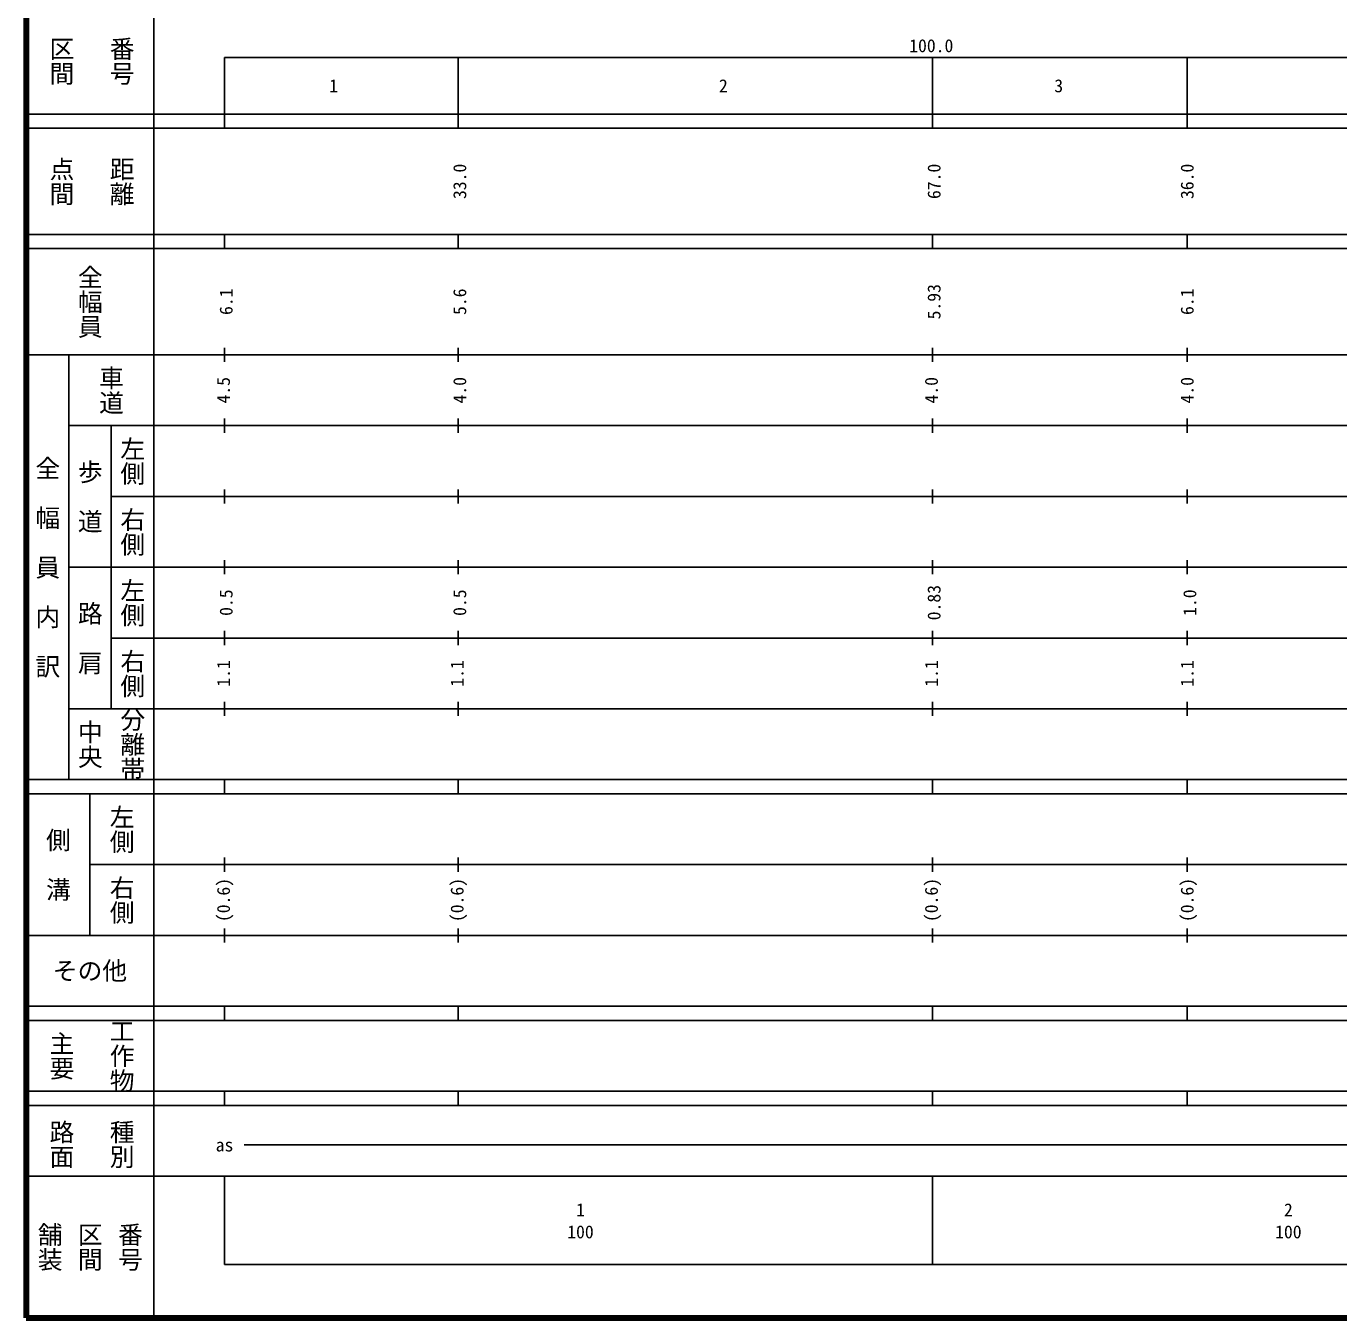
# Model space of a CAD drawing. Units: millimetres on the paper, enlarged 1000 times. Extents: x 40000 to 680000, y 20000 to 380000.
# Drawn here: x 40000 to 225406, y 20000 to 202409 of the extents above; entities that cross this region are included whole.
import ezdxf
from ezdxf.enums import TextEntityAlignment as Align

# ---------------------------------------------------------------- set-up
doc = ezdxf.new("R2010")
doc.units = ezdxf.units.MM
doc.header["$LTSCALE"] = 1000
doc.layers.add('M-TTL', color=2, linetype='Continuous', lineweight=140)
doc.layers.add('M-TTL-BAND', color=7, linetype='Continuous', lineweight=25)
doc.styles.add('@ＭＳ ゴシック', font='')
doc.styles.add('ＭＳ ゴシック', font='')
doc.styles.get('@ＭＳ ゴシック').set_extended_font_data('@MS Gothic')
doc.styles.get('ＭＳ ゴシック').set_extended_font_data('MS Gothic')

msp = doc.modelspace()

# ---------------------------------------------------------------- linework, layer by layer
at = {"layer": 'M-TTL'}
for p, q in [((40000, 380000), (40000, 20000)), ((40000, 20000), (680000, 20000))]:
    msp.add_line(p, q, dxfattribs=at)
at = {"layer": 'M-TTL-BAND'}
for p, q in [((58000, 370000), (58000, 20000)), ((68000, 198000), (579000, 198000)), ((68000, 198000), (68000, 188000)), ((101000, 198000), (101000, 188000)), ((168000, 198000), (168000, 188000)), ((204000, 198000), (204000, 188000)), ((40000, 190000), (579000, 190000)), ((40000, 188000), (579000, 188000)), ((40000, 173000), (579000, 173000)), ((68000, 171000), (68000, 173000)), ((101000, 173000), (101000, 171000)), ((168000, 171000), (168000, 173000)), ((204000, 173000), (204000, 171000)), ((40000, 171000), (579000, 171000)), ((40000, 156000), (579000, 156000)), ((46000, 96000), (46000, 156000)), ((68000, 155000), (68000, 157000)), ((101000, 157000), (101000, 155000)), ((168000, 155000), (168000, 157000)), ((204000, 157000), (204000, 155000)), ((68000, 145000), (68000, 147000)), ((101000, 147000), (101000, 145000)), ((168000, 145000), (168000, 147000)), ((204000, 147000), (204000, 145000)), ((46000, 146000), (579000, 146000)), ((52000, 146000), (52000, 106000)), ((52000, 136000), (579000, 136000)), ((68000, 135000), (68000, 137000)), ((101000, 137000), (101000, 135000)), ((168000, 135000), (168000, 137000)), ((204000, 137000), (204000, 135000)), ((68000, 125000), (68000, 127000)), ((101000, 127000), (101000, 125000)), ((168000, 125000), (168000, 127000)), ((204000, 127000), (204000, 125000)), ((46000, 126000), (579000, 126000)), ((68000, 115000), (68000, 117000)), ((101000, 117000), (101000, 115000)), ((168000, 115000), (168000, 117000)), ((204000, 117000), (204000, 115000)), ((52000, 116000), (579000, 116000)), ((46000, 106000), (579000, 106000)), ((68000, 105000), (68000, 107000)), ((101000, 107000), (101000, 105000)), ((168000, 105000), (168000, 107000)), ((204000, 107000), (204000, 105000)), ((40000, 96000), (579000, 96000)), ((68000, 94000), (68000, 96000)), ((101000, 96000), (101000, 94000)), ((168000, 94000), (168000, 96000)), ((204000, 96000), (204000, 94000)), ((40000, 94000), (579000, 94000)), ((49000, 94000), (49000, 74000)), ((49000, 84000), (579000, 84000)), ((68000, 83000), (68000, 85000)), ((101000, 85000), (101000, 83000)), ((168000, 83000), (168000, 85000)), ((204000, 85000), (204000, 83000)), ((68000, 73000), (68000, 75000)), ((101000, 75000), (101000, 73000)), ((168000, 73000), (168000, 75000)), ((204000, 75000), (204000, 73000)), ((40000, 74000), (579000, 74000)), ((40000, 64000), (579000, 64000)), ((68000, 62000), (68000, 64000)), ((101000, 64000), (101000, 62000)), ((168000, 62000), (168000, 64000)), ((204000, 64000), (204000, 62000)), ((40000, 62000), (579000, 62000)), ((40000, 52000), (579000, 52000)), ((68000, 50000), (68000, 52000)), ((101000, 52000), (101000, 50000)), ((168000, 50000), (168000, 52000)), ((204000, 52000), (204000, 50000)), ((40000, 50000), (579000, 50000)), ((70805, 44406), (565903, 44406)), ((40000, 40000), (579000, 40000)), ((68000, 40000), (68000, 27500)), ((168000, 40000), (168000, 27500)), ((68000, 27500), (579000, 27500))]:
    msp.add_line(p, q, dxfattribs=at)

# ---------------------------------------------------------------- texts
for s, height, rotation, style, p in [('区間', 2566, 270, '@ＭＳ ゴシック', (45000, 197500)), ('番号', 2566, 270, '@ＭＳ ゴシック', (53500, 197500)), ('点間', 2566, 270, '@ＭＳ ゴシック', (45000, 180500)), ('距離', 2566, 270, '@ＭＳ ゴシック', (53500, 180500)), ('33.0', 1833, 90, 'ＭＳ ゴシック', (101234, 180500)), ('67.0', 1833, 90, 'ＭＳ ゴシック', (168234, 180500)), ('36.0', 1833, 90, 'ＭＳ ゴシック', (203988, 180500)), ('全幅員', 2566, 270, '@ＭＳ ゴシック', (49000, 163500)), ('6.1', 1833, 90, 'ＭＳ ゴシック', (68233, 163500)), ('5.6', 1833, 90, 'ＭＳ ゴシック', (101234, 163500)), ('5.93', 1833, 90, 'ＭＳ ゴシック', (168233, 163500)), ('6.1', 1833, 90, 'ＭＳ ゴシック', (203988, 163500)), ('車道', 2566, 270, '@ＭＳ ゴシック', (52000, 151000)), ('4.5', 1833, 90, 'ＭＳ ゴシック', (67858, 151000)), ('4.0', 1833, 90, 'ＭＳ ゴシック', (101234, 151000)), ('4.0', 1833, 90, 'ＭＳ ゴシック', (167858, 151000)), ('4.0', 1833, 90, 'ＭＳ ゴシック', (203988, 151000)), ('左側', 2566, 270, '@ＭＳ ゴシック', (55000, 141000)), ('全\u3000幅\u3000員\u3000内\u3000訳', 2566, 270, '@ＭＳ ゴシック', (43000, 126000)), ('歩\u3000道', 2566, 270, '@ＭＳ ゴシック', (49000, 136000)), ('右側', 2566, 270, '@ＭＳ ゴシック', (55000, 131000)), ('左側', 2566, 270, '@ＭＳ ゴシック', (55000, 121000)), ('0.5', 1833, 90, 'ＭＳ ゴシック', (68233, 121000)), ('0.5', 1833, 90, 'ＭＳ ゴシック', (101234, 121000)), ('0.83', 1833, 90, 'ＭＳ ゴシック', (168233, 121000)), ('1.0', 1833, 90, 'ＭＳ ゴシック', (204363, 121000)), ('路\u3000肩', 2566, 270, '@ＭＳ ゴシック', (49000, 116000)), ('右側', 2566, 270, '@ＭＳ ゴシック', (55000, 111000)), ('1.1', 1833, 90, 'ＭＳ ゴシック', (67858, 111000)), ('1.1', 1833, 90, 'ＭＳ ゴシック', (100859, 111000)), ('1.1', 1833, 90, 'ＭＳ ゴシック', (167858, 111000)), ('1.1', 1833, 90, 'ＭＳ ゴシック', (203988, 111000)), ('分離帯', 2566, 270, '@ＭＳ ゴシック', (55000, 101000)), ('中央', 2566, 270, '@ＭＳ ゴシック', (49000, 101000)), ('左側', 2566, 270, '@ＭＳ ゴシック', (53500, 89000)), ('側\u3000溝', 2566, 270, '@ＭＳ ゴシック', (44500, 84000)), ('右側', 2566, 270, '@ＭＳ ゴシック', (53500, 79000)), ('(0.6)', 1833, 90, 'ＭＳ ゴシック', (67858, 79000)), ('(0.6)', 1833, 90, 'ＭＳ ゴシック', (100859, 79000)), ('(0.6)', 1833, 90, 'ＭＳ ゴシック', (167858, 79000)), ('(0.6)', 1833, 90, 'ＭＳ ゴシック', (203988, 79000)), ('工作物', 2566, 270, '@ＭＳ ゴシック', (53500, 57000)), ('主要', 2566, 270, '@ＭＳ ゴシック', (45000, 57000)), ('路面', 2566, 270, '@ＭＳ ゴシック', (45000, 44500)), ('種別', 2566, 270, '@ＭＳ ゴシック', (53500, 44500)), ('舗装', 2566, 270, '@ＭＳ ゴシック', (43333, 30000)), ('区間', 2566, 270, '@ＭＳ ゴシック', (49000, 30000)), ('番号', 2566, 270, '@ＭＳ ゴシック', (54667, 30000))]:
    msp.add_text(s, height=height, rotation=rotation, dxfattribs=dict(at, style=style)).set_placement(p, align=Align.MIDDLE_CENTER)
at = {"layer": 'M-TTL-BAND', "style": 'ＭＳ ゴシック'}
msp.add_text('100.0', height=1833, dxfattribs=at).set_placement((167844, 198195), align=Align.BOTTOM_CENTER)
for s, height, p in [('1', 1833, (83421, 194000)), ('2', 1833, (138480, 194000)), ('3', 1833, (185847, 194000)), ('その他', 2566, (49000, 69000)), ('as', 1833, (68006, 44406)), ('1', 1833, (118288, 35238)), ('2', 1833, (218288, 35238)), ('100', 1833, (118288, 32131)), ('100', 1833, (218288, 32131))]:
    msp.add_text(s, height=height, dxfattribs=at).set_placement(p, align=Align.MIDDLE_CENTER)

doc.saveas('drawing.dxf')
